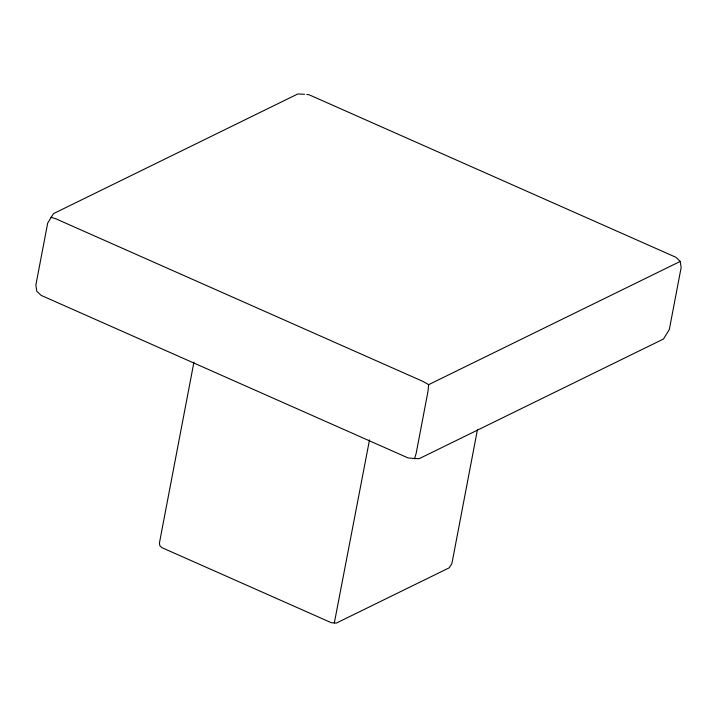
<?xml version="1.0" encoding="UTF-8"?>
<svg xmlns="http://www.w3.org/2000/svg" width="717" height="717" viewBox="0 0 717 717"><rect width="100%" height="100%" fill="white"/><g stroke="black" fill="none" stroke-linecap="round" stroke-linejoin="round"><path stroke-width="1.08" d="M414.569 458.575L419.194 458.674L663.458 339.024L669.319 329.524L681.15 267.531L680.236 261.418L428.676 384.644L427.95 391.554L416.12 453.556L414.569 458.575L408.009 457.894L41.174 295.386L36.764 291.21L35.85 285.097L47.681 223.104L53.542 213.603L297.806 93.954L304.617 94.277M193.922 362.184L159.434 542.993L159.846 545.745L161.827 547.618L331.353 622.723L336.39 623.073L449.272 567.783L451.907 563.508L477.414 429.815M369.497 439.96L334.31 623.028M306.804 94.51L308.991 94.734L675.826 257.242L680.236 261.418M50.871 217.278L55.783 218.766L422.627 381.274L428.676 384.644"/></g></svg>
